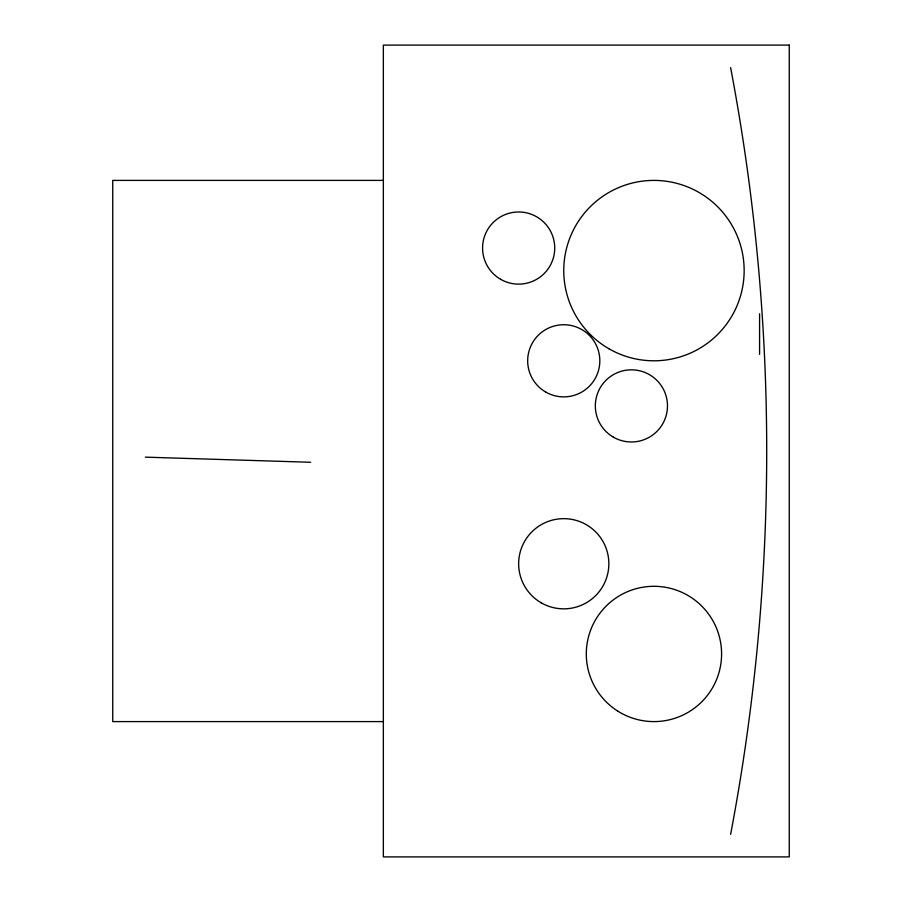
<?xml version="1.0" encoding="UTF-8"?>
<svg xmlns="http://www.w3.org/2000/svg" width="902" height="902" viewBox="0 0 902 902"><rect width="100%" height="100%" fill="white"/><g stroke="black" fill="none" stroke-linecap="round" stroke-linejoin="round"><path stroke-width="1.35" d="M383.35 180.4L112.75 180.4L112.75 721.6L383.35 721.6M145.312 457.145L310.615 462.275M759.585 313.772L759.585 354.362M730.62 67.65A2054.587 2054.587 0 0 1 730.62 834.35M789.25 45.1L383.35 45.1L383.35 856.9L789.25 856.9L789.25 45.1M613.36 437.143A36.08 36.08 0 0 0 667.48 405.9A36.08 36.08 0 0 0 613.36 374.657A36.08 36.08 0 0 0 613.36 437.143M608.85 348.713A90.2 90.2 0 0 0 744.15 270.6A90.2 90.2 0 0 0 608.85 192.487A90.2 90.2 0 0 0 608.85 348.713M545.71 392.043A36.08 36.08 0 0 0 599.83 360.8A36.08 36.08 0 0 0 545.71 329.557A36.08 36.08 0 0 0 545.71 392.043M617.881 711.182A67.65 67.65 0 0 0 721.544 656.577A67.65 67.65 0 0 0 622.425 594.091A67.65 67.65 0 0 0 617.881 711.182M500.61 279.293A36.08 36.08 0 0 0 554.73 248.05A36.08 36.08 0 0 0 500.61 216.807A36.08 36.08 0 0 0 500.61 279.293M541.2 602.807A45.1 45.1 0 0 0 608.85 563.75A45.1 45.1 0 0 0 541.2 524.693A45.1 45.1 0 0 0 541.2 602.807"/></g></svg>
